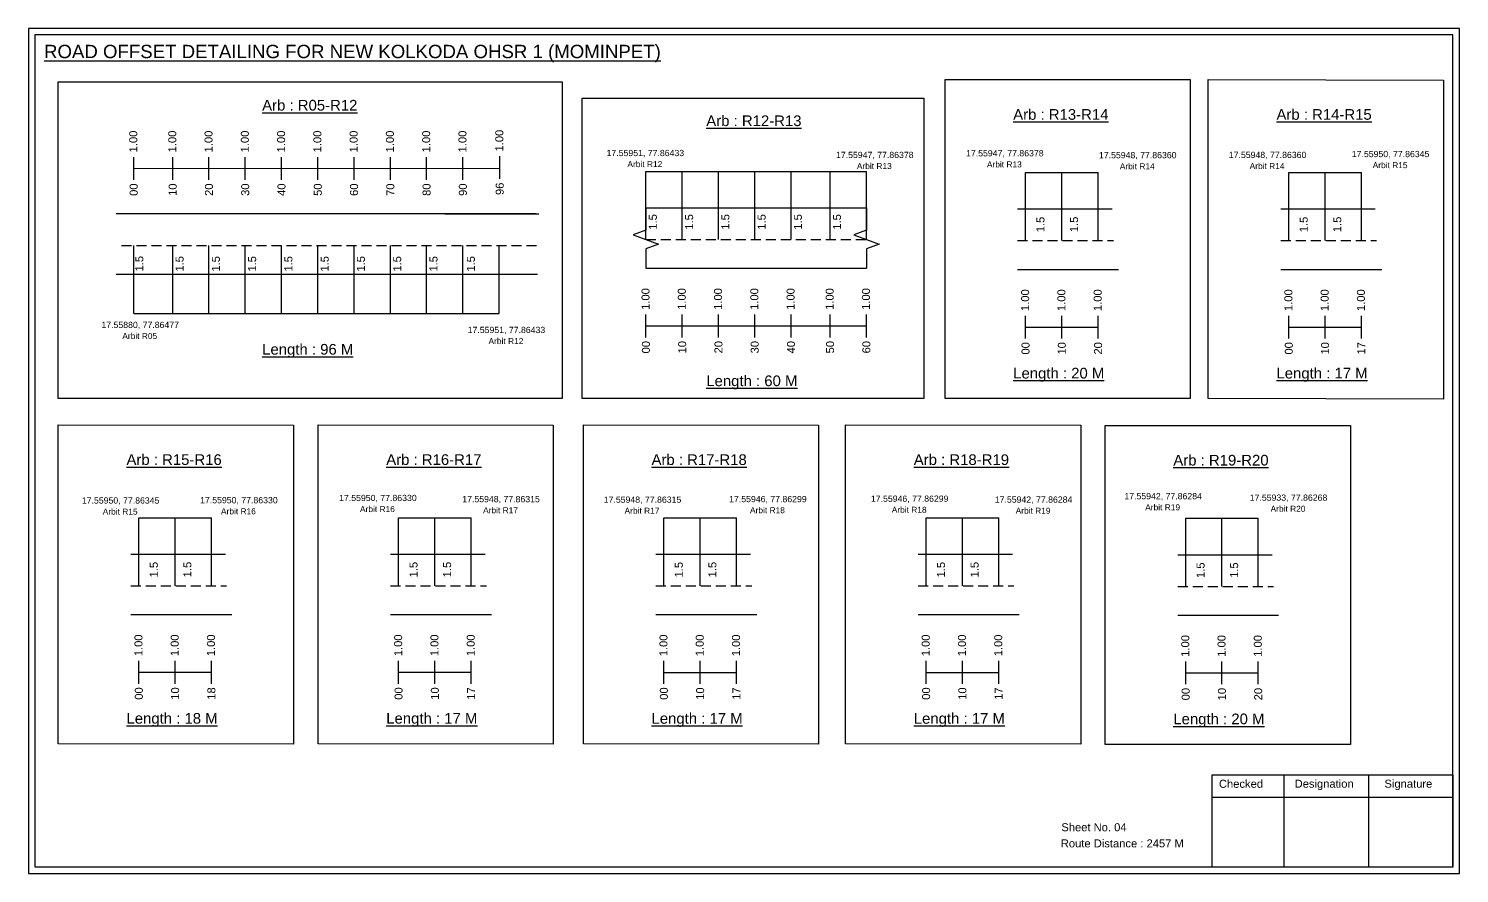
# Model space of a CAD drawing. Header units: inches. Extents: x 1245 to 5974, y 98 to 3110.
# Drawn here: x 3444 to 3981, y 848 to 1165 of the extents above; entities that cross this region are included whole.
import ezdxf

# ---------------------------------------------------------------- set-up
doc = ezdxf.new("R2010")
doc.units = ezdxf.units.IN
doc.header["$MEASUREMENT"] = 0
doc.linetypes.add('DASHED2', pattern=[0.375, 0.25, -0.125])
doc.layers.add('PDF_Geometry', color=7, linetype='Continuous')
doc.layers.add('PDF_Text', color=5, linetype='Continuous')
doc.styles.add('PDF Arial', font='arial.ttf')
doc.styles.get("Standard").update_dxf_attribs({"font": 'arial.ttf'})

msp = doc.modelspace()

# ---------------------------------------------------------------- linework, layer by layer
at = {"color": 217, "true_color": 0x93278f}
for p, q in [((3483.49, 1107.93), (3483.49, 1116.49)), ((3498.12, 1107.93), (3498.12, 1116.49)), ((3511.72, 1107.93), (3511.72, 1116.49)), ((3525.32, 1107.93), (3525.32, 1116.49)), ((3538.92, 1107.93), (3538.92, 1116.49)), ((3552.52, 1107.93), (3552.52, 1116.49)), ((3566.12, 1107.93), (3566.12, 1116.49)), ((3579.72, 1107.93), (3579.72, 1116.49)), ((3593.32, 1107.93), (3593.32, 1116.49)), ((3606.92, 1107.93), (3606.92, 1116.49)), ((3620.74, 1108.26), (3620.74, 1116.82)), ((3483.49, 1112.21), (3620.74, 1112.29)), ((3675.56, 1048.87), (3675.56, 1057.43)), ((3689.16, 1048.87), (3689.16, 1057.43)), ((3702.76, 1048.87), (3702.76, 1057.43)), ((3716.36, 1048.87), (3716.36, 1057.43)), ((3729.96, 1048.87), (3729.96, 1057.43)), ((3744.62, 1048.88), (3744.62, 1057.44)), ((3758.22, 1048.88), (3758.22, 1057.44)), ((3817.9, 1048.44), (3817.9, 1057)), ((3831.5, 1048.44), (3831.5, 1057)), ((3845.1, 1048.44), (3845.1, 1057)), ((3916.62, 1048.44), (3916.62, 1057)), ((3930.22, 1048.44), (3930.22, 1057)), ((3943.82, 1048.44), (3943.82, 1057)), ((3675.56, 1053.14), (3758.22, 1053.15)), ((3817.9, 1052.71), (3845.1, 1052.71)), ((3916.62, 1052.71), (3943.82, 1052.71)), ((3485.43, 919.03), (3485.43, 927.59)), ((3485.43, 923.3), (3512.63, 923.3)), ((3499.03, 919.03), (3499.03, 927.59)), ((3512.63, 919.03), (3512.63, 927.59)), ((3582.82, 919.03), (3582.82, 927.59)), ((3582.82, 923.3), (3610.02, 923.3)), ((3596.42, 919.03), (3596.42, 927.59)), ((3610.02, 919.03), (3610.02, 927.59)), ((3682.29, 919.01), (3682.29, 927.57)), ((3682.29, 923.28), (3709.49, 923.28)), ((3695.89, 919.01), (3695.89, 927.57)), ((3709.49, 919.01), (3709.49, 927.57)), ((3780.63, 919.01), (3780.63, 927.57)), ((3780.63, 923.28), (3807.83, 923.28)), ((3794.23, 919.01), (3794.23, 927.57)), ((3807.83, 919.01), (3807.83, 927.57)), ((3877.94, 918.82), (3877.94, 927.38)), ((3877.94, 923.09), (3905.14, 923.09)), ((3891.54, 918.82), (3891.54, 927.38)), ((3905.14, 918.82), (3905.14, 927.38))]:
    msp.add_line(p, q, dxfattribs=at)
at = {"color": 5}
for p, q in [((3675.56, 1111.11), (3758.22, 1111.11)), ((3817.9, 1110.68), (3845.1, 1110.68)), ((3916.62, 1110.68), (3943.82, 1110.68)), ((3483.49, 1057.79), (3620.52, 1057.79)), ((3485.43, 981.27), (3512.63, 981.27)), ((3582.82, 981.27), (3610.02, 981.27)), ((3682.29, 981.25), (3709.49, 981.24)), ((3780.63, 981.25), (3807.83, 981.24)), ((3877.94, 981.05), (3905.14, 981.05))]:
    msp.add_line(p, q, dxfattribs=at)
for p, q in [((3675.56, 1085.57), (3675.56, 1111.11)), ((3689.16, 1085.57), (3689.16, 1111.11)), ((3702.76, 1085.57), (3702.76, 1111.11)), ((3716.36, 1085.57), (3716.36, 1111.11)), ((3729.96, 1085.57), (3729.96, 1111.11)), ((3744.62, 1085.58), (3744.62, 1111.11)), ((3758.22, 1085.58), (3758.22, 1111.11)), ((3817.9, 1085.14), (3817.9, 1110.68)), ((3831.5, 1085.14), (3831.5, 1110.68)), ((3845.1, 1085.14), (3845.1, 1110.68)), ((3916.62, 1085.14), (3916.62, 1110.68)), ((3930.22, 1085.14), (3930.22, 1110.68)), ((3943.82, 1085.14), (3943.82, 1110.68)), ((3634.18, 1095.21), (3476.94, 1095.21)), ((3600.17, 1095.21), (3635.42, 1095.21)), ((3675.56, 1097.46), (3758.22, 1097.46)), ((3814.9, 1097.02), (3850.33, 1097.02)), ((3913.62, 1097.02), (3949.04, 1097.02)), ((3483.49, 1057.79), (3483.49, 1083.32)), ((3498.12, 1057.79), (3498.12, 1083.32)), ((3511.72, 1057.79), (3511.72, 1083.32)), ((3525.32, 1057.79), (3525.32, 1083.32)), ((3538.92, 1057.79), (3538.92, 1083.32)), ((3552.52, 1057.79), (3552.52, 1083.32)), ((3566.12, 1057.79), (3566.12, 1083.32)), ((3579.72, 1057.79), (3579.72, 1083.32)), ((3593.32, 1057.79), (3593.32, 1083.32)), ((3606.92, 1057.79), (3606.92, 1083.32)), ((3620.52, 1057.79), (3620.52, 1083.32)), ((3675.56, 1074.77), (3758.22, 1074.77)), ((3814.9, 1074.34), (3852.72, 1074.34)), ((3913.62, 1074.34), (3951.44, 1074.34)), ((3476.94, 1072.52), (3509.05, 1072.52)), ((3509.05, 1072.52), (3634.87, 1072.52)), ((3485.43, 955.73), (3485.43, 981.27)), ((3499.03, 955.73), (3499.03, 981.27)), ((3512.63, 955.73), (3512.63, 981.27)), ((3582.82, 955.73), (3582.82, 981.27)), ((3596.42, 955.73), (3596.42, 981.27)), ((3610.02, 955.73), (3610.02, 981.27)), ((3682.29, 955.71), (3682.29, 981.25)), ((3695.89, 955.71), (3695.89, 981.25)), ((3709.49, 955.71), (3709.49, 981.25)), ((3780.63, 955.71), (3780.63, 981.25)), ((3794.23, 955.71), (3794.23, 981.25)), ((3807.83, 955.71), (3807.83, 981.25)), ((3877.94, 955.52), (3877.94, 981.05)), ((3891.54, 955.52), (3891.54, 981.05)), ((3905.14, 955.52), (3905.14, 981.05)), ((3482.43, 967.62), (3517.85, 967.62)), ((3579.82, 967.62), (3615.25, 967.62)), ((3679.29, 967.59), (3714.72, 967.59)), ((3777.62, 967.59), (3813.05, 967.59)), ((3874.94, 967.4), (3910.37, 967.4)), ((3482.43, 944.93), (3520.25, 944.93)), ((3579.82, 944.93), (3617.64, 944.93)), ((3679.29, 944.91), (3717.11, 944.91)), ((3777.62, 944.91), (3815.44, 944.91)), ((3874.94, 944.72), (3912.76, 944.72))]:
    msp.add_line(p, q)
at = {"linetype": 'DASHED2', "ltscale": 15}
for p, q in [((3675.56, 1085.58), (3758.22, 1085.58)), ((3814.9, 1085.14), (3850.81, 1085.14)), ((3913.62, 1085.14), (3949.53, 1085.14)), ((3478.86, 1083.32), (3635.17, 1083.32)), ((3482.43, 955.73), (3518.34, 955.73)), ((3579.82, 955.73), (3615.73, 955.73)), ((3679.29, 955.71), (3715.21, 955.71)), ((3777.62, 955.71), (3813.54, 955.71)), ((3874.94, 955.52), (3910.85, 955.52))]:
    msp.add_line(p, q, dxfattribs=at)
for points in [[(3455.22, 1144.73), (3644.14, 1144.73), (3644.14, 1025.91), (3455.22, 1025.91)], [(3787.69, 1145.52), (3879.63, 1145.52), (3879.63, 1025.91), (3787.69, 1025.91)], [(3886.41, 1145.52), (3974.59, 1145.34), (3974.59, 1025.74), (3886.41, 1025.91)], [(3651.7, 1138.59), (3779.79, 1138.59), (3779.79, 1025.91), (3651.7, 1025.91)], [(3455.22, 1016.11), (3543.4, 1015.93), (3543.4, 896.33), (3455.22, 896.5)], [(3552.61, 1016.11), (3640.79, 1015.93), (3640.79, 896.33), (3552.61, 896.5)], [(3652.08, 1016.09), (3740.26, 1015.91), (3740.26, 896.31), (3652.08, 896.48)], [(3750.41, 1016.09), (3838.59, 1015.91), (3838.59, 896.31), (3750.41, 896.48)], [(3847.73, 1015.89), (3939.68, 1015.89), (3939.68, 896.29), (3847.73, 896.29)]]:
    msp.add_lwpolyline(points, close=True)
at = {"linetype": 'Continuous'}
for points in [[(3675.56, 1097.46), (3675.56, 1089.03), (3670.82, 1087.3), (3680.31, 1083.85), (3675.56, 1082.12), (3675.56, 1074.77)], [(3758.22, 1097.46), (3758.22, 1089.03), (3753.47, 1087.3), (3762.96, 1083.85), (3758.22, 1082.12), (3758.22, 1074.77)]]:
    msp.add_lwpolyline(points, dxfattribs=at)
at = {"layer": 'PDF_Geometry'}
for points in [[(3444.08, 1164.62), (3444.08, 847.91), (3980.56, 847.91), (3980.56, 1164.62)], [(3446.41, 1162.3), (3446.41, 850.33), (3978.14, 850.33), (3978.14, 1162.3)]]:
    msp.add_lwpolyline(points, close=True, dxfattribs=at)
at = {"layer": 'PDF_Geometry', "color": 242, "true_color": 0xcc1f26}
msp.add_lwpolyline([(3978.14, 850.24), (3887.8, 850.24), (3887.8, 884.85), (3978.14, 884.85)], close=True, dxfattribs=at)
for points in [[(3914.78, 884.85), (3914.78, 850.24)], [(3946.5, 884.85), (3946.5, 850.24)], [(3887.8, 876.48), (3978.14, 876.48)]]:
    msp.add_lwpolyline(points, dxfattribs=at)

# ---------------------------------------------------------------- texts
at = {"color": 242, "true_color": 0xcd2027}
for s, height, p in [('%%UROAD OFFSET DETAILING FOR NEW KOLKODA OHSR 1 (MOMINPET)', 5, (3449.86, 1153.55)), ('%%UArb : R05-R12', 4, (3531.66, 1133.9)), ('%%UArb : R12-R13', 4, (3698.18, 1128.08)), ('%%UArb : R13-R14', 4, (3813.26, 1130.45)), ('%%UArb : R14-R15', 4, (3911.98, 1130.45)), ('%%ULength : 96 M', 4, (3531.66, 1042.4)), ('%%ULength : 20 M', 4, (3813.26, 1033.45)), ('%%ULength : 17 M', 4, (3911.98, 1033.45)), ('%%ULength : 60 M', 4, (3698.18, 1030.58)), ('%%UArb : R15-R16', 4, (3480.79, 1001.04)), ('%%UArb : R16-R17', 4, (3578.18, 1001.04)), ('%%UArb : R17-R18', 4, (3677.65, 1001.02)), ('%%UArb : R18-R19', 4, (3775.98, 1001.02)), ('%%UArb : R19-R20', 4, (3873.3, 1000.83)), ('%%ULength : 18 M', 4, (3480.79, 904.04)), ('%%ULength : 17 M', 4, (3578.18, 904.04)), ('%%ULength : 17 M', 4, (3677.65, 904.02)), ('%%ULength : 17 M', 4, (3775.98, 904.02)), ('%%ULength : 20 M', 4, (3873.3, 903.83))]:
    msp.add_text(s, height=height, dxfattribs=at).set_placement(p)
at = {"color": 217, "true_color": 0x93278f}
for s, p in [('1.00', (3484.82, 1118.23)), ('1.00', (3499.45, 1118.23)), ('1.00', (3513.05, 1118.23)), ('1.00', (3526.65, 1118.23)), ('1.00', (3540.25, 1118.23)), ('1.00', (3553.85, 1118.23)), ('1.00', (3567.45, 1118.23)), ('1.00', (3581.05, 1118.23)), ('1.00', (3594.65, 1118.23)), ('1.00', (3608.25, 1118.23)), ('1.00', (3622.07, 1118.55)), ('00', (3484.97, 1101.91)), ('10', (3499.6, 1101.91)), ('20', (3513.2, 1101.91)), ('30', (3526.8, 1101.91)), ('40', (3540.4, 1101.91)), ('50', (3554, 1101.91)), ('60', (3567.6, 1101.91)), ('70', (3581.2, 1101.91)), ('80', (3594.8, 1101.91)), ('90', (3608.4, 1101.91)), ('96', (3622.22, 1102.23)), ('1.00', (3676.89, 1059.17)), ('1.00', (3690.49, 1059.17)), ('1.00', (3704.09, 1059.17)), ('1.00', (3717.69, 1059.17)), ('1.00', (3731.29, 1059.17)), ('1.00', (3745.94, 1059.17)), ('1.00', (3759.54, 1059.17)), ('1.00', (3819.23, 1058.74)), ('1.00', (3832.83, 1058.74)), ('1.00', (3846.43, 1058.74)), ('1.00', (3917.94, 1058.74)), ('1.00', (3931.54, 1058.74)), ('1.00', (3945.14, 1058.74)), ('00', (3677.04, 1042.85)), ('10', (3690.64, 1042.85)), ('20', (3704.24, 1042.85)), ('30', (3717.84, 1042.85)), ('40', (3731.44, 1042.85)), ('50', (3746.09, 1042.85)), ('60', (3759.69, 1042.85)), ('00', (3819.38, 1042.42)), ('10', (3832.98, 1042.42)), ('20', (3846.58, 1042.42)), ('00', (3918.09, 1042.42)), ('10', (3931.69, 1042.42)), ('17', (3945.29, 1042.42)), ('1.00', (3486.76, 929.33)), ('1.00', (3500.36, 929.33)), ('1.00', (3513.96, 929.33)), ('1.00', (3584.15, 929.33)), ('1.00', (3597.75, 929.33)), ('1.00', (3611.35, 929.33)), ('1.00', (3683.62, 929.31)), ('1.00', (3697.22, 929.31)), ('1.00', (3710.82, 929.31)), ('1.00', (3781.95, 929.31)), ('1.00', (3795.55, 929.31)), ('1.00', (3809.15, 929.31)), ('1.00', (3879.27, 929.11)), ('1.00', (3892.87, 929.11)), ('1.00', (3906.47, 929.11)), ('00', (3486.91, 913.01)), ('10', (3500.51, 913.01)), ('18', (3514.11, 913.01)), ('00', (3584.3, 913.01)), ('10', (3597.9, 913.01)), ('17', (3611.5, 913.01)), ('00', (3683.77, 912.99)), ('10', (3697.37, 912.98)), ('17', (3710.97, 912.98)), ('00', (3782.1, 912.99)), ('10', (3795.7, 912.98)), ('17', (3809.3, 912.98)), ('00', (3879.42, 912.79)), ('10', (3893.02, 912.79)), ('20', (3906.62, 912.79))]:
    msp.add_text(s, height=3, rotation=90, dxfattribs=at).set_placement(p)
at = {"color": 5}
for s, height, p in [('17.55951, 77.86433', 2.34, (3660.79, 1116.82)), ('17.55947, 77.86378', 2.34, (3746.82, 1116.09)), ('17.55947, 77.86378', 2.34, (3795.58, 1116.72)), ('17.55948, 77.86360', 2.34, (3845.42, 1116.02)), ('17.55948, 77.86360', 2.34, (3894.1, 1116.1)), ('17.55950, 77.86345', 2.34, (3940.22, 1116.44)), ('Arbit R12', 2.246, (3668.61, 1112.69)), ('Arbit R13', 2.246, (3754.64, 1111.96)), ('Arbit R13', 2.246, (3803.4, 1112.59)), ('Arbit R14', 2.246, (3853.24, 1111.89)), ('Arbit R14', 2.246, (3901.92, 1111.97)), ('Arbit R15', 2.246, (3948.04, 1112.31)), ('17.55880, 77.86477', 2.34, (3471.38, 1052.37)), ('17.55951, 77.86433', 2.34, (3608.71, 1050.48)), ('Arbit R05', 2.246, (3479.21, 1048.25)), ('Arbit R12', 2.246, (3616.53, 1046.35)), ('17.55950, 77.86345', 2.34, (3464.05, 986.56)), ('17.55950, 77.86330', 2.34, (3508.39, 986.66)), ('17.55950, 77.86330', 2.34, (3560.51, 987.49)), ('17.55948, 77.86315', 2.34, (3606.68, 987.06)), ('17.55948, 77.86315', 2.34, (3659.73, 986.86)), ('17.55946, 77.86299', 2.34, (3706.75, 987.08)), ('17.55946, 77.86299', 2.34, (3759.9, 987.22)), ('17.55942, 77.86284', 2.34, (3806.36, 986.89)), ('17.55942, 77.86284', 2.34, (3854.94, 988.15)), ('17.55933, 77.86268', 2.34, (3901.95, 987.61)), ('Arbit R15', 2.246, (3471.87, 982.43)), ('Arbit R16', 2.246, (3516.21, 982.54)), ('Arbit R16', 2.246, (3568.33, 983.36)), ('Arbit R17', 2.246, (3614.5, 982.93)), ('Arbit R17', 2.246, (3667.55, 982.74)), ('Arbit R18', 2.246, (3714.57, 982.95)), ('Arbit R18', 2.246, (3767.72, 983.1)), ('Arbit R19', 2.246, (3814.18, 982.76)), ('Arbit R19', 2.246, (3862.76, 984.02)), ('Arbit R20', 2.246, (3909.77, 983.49))]:
    msp.add_text(s, height=height, dxfattribs=at).set_placement(p)
for p in [(3679.63, 1089.25), (3693.23, 1089.25), (3706.83, 1089.25), (3720.43, 1089.25), (3734.03, 1089.25), (3748.68, 1089.25), (3824.98, 1088.28), (3837.57, 1088.31), (3923.69, 1088.28), (3936.29, 1088.31), (3487.09, 1073.57), (3502.19, 1073.52), (3515.79, 1073.52), (3529.39, 1073.52), (3542.99, 1073.52), (3556.59, 1073.52), (3570.19, 1073.52), (3583.79, 1073.52), (3597.39, 1073.52), (3611.42, 1073.52), (3492.51, 958.88), (3505.1, 958.91), (3589.9, 958.88), (3602.49, 958.91), (3689.37, 958.85), (3701.96, 958.88), (3787.7, 958.85), (3800.29, 958.88), (3885.02, 958.66), (3897.61, 958.69)]:
    msp.add_text('1.5', height=3, rotation=90).set_placement(p)
for s, p in [('Sheet No. 04', (3831.3, 863.71)), ('Route Distance : 2457 M', (3831.11, 857.66))]:
    msp.add_text(s, height=3).set_placement(p)
at = {"layer": 'PDF_Text', "color": 7, "attachment_point": 7, "style": 'PDF Arial'}
for s, insert, char_height in [('Checked', (3890.4, 879.96), 3.001), ('Designation', (3918.78, 879.13), 3.0006), ('Signature', (3952.46, 879.13), 3.001)]:
    msp.add_mtext(s, dxfattribs=dict(at, insert=insert, char_height=char_height))

doc.saveas('drawing.dxf')
